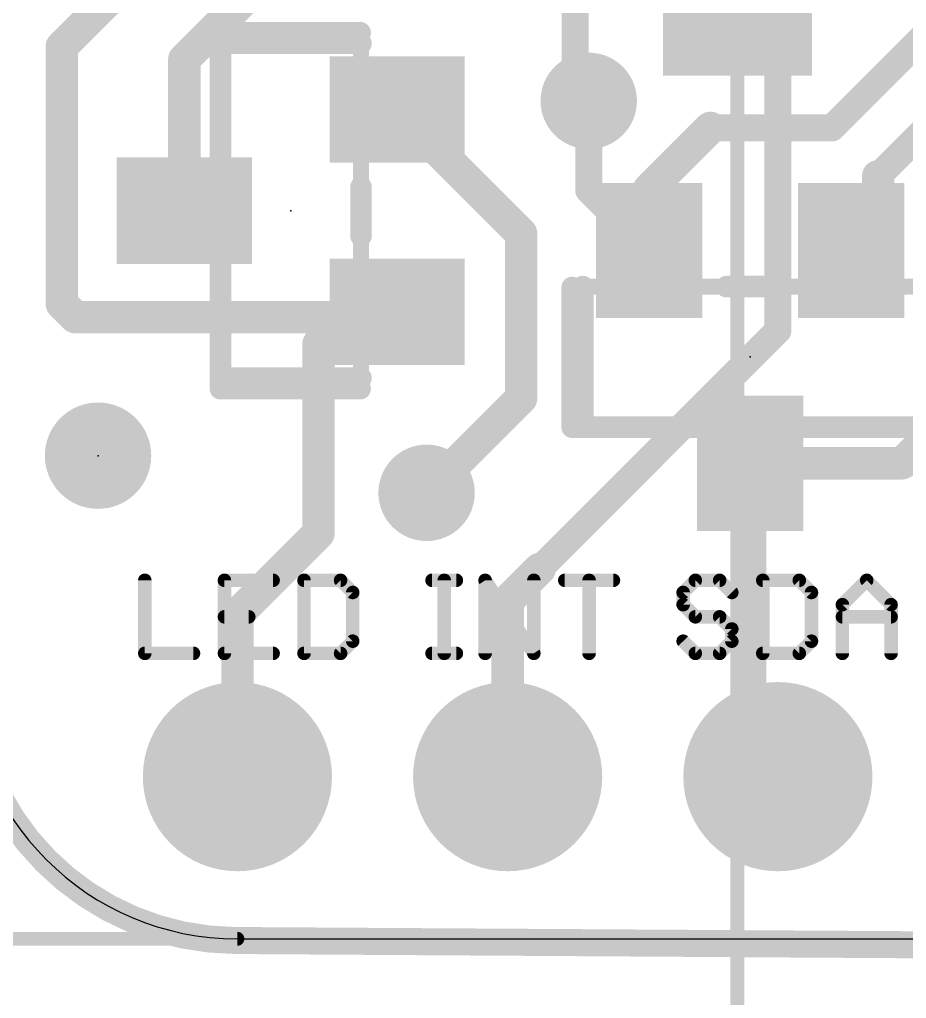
# Model space of a CAD drawing. Extents: x -9.6 to 36.9, y -15 to 36.6.
# Drawn here: x 0.49 to 8.83, y -0.56 to 8.64 of the extents above; entities that cross this region are included whole.
import ezdxf

# ---------------------------------------------------------------- set-up
doc = ezdxf.new("R2010")
doc.units = 0
for name, color, linetype in [('1', 12, 'CONTINUOUS'), ('16', 132, 'CONTINUOUS'), ('17', 110, 'CONTINUOUS'), ('18', 110, 'CONTINUOUS'), ('20', 53, 'CONTINUOUS'), ('21', 53, 'CONTINUOUS'), ('23', 53, 'CONTINUOUS'), ('51', 53, 'CONTINUOUS')]:
    doc.layers.add(name, color=color, linetype=linetype)

# ---------------------------------------------------------------- blocks, each defined once
blk = doc.blocks.new('PIE')
at = {"const_width": 0.5}
blk.add_lwpolyline([(0, -0.25, 1), (0, 0.25, 1), (0, -0.25)], format="xyb", dxfattribs=at)
blk = doc.blocks.new('RECT')
blk.add_solid([(-0.5, -0.5), (0.5, -0.5), (-0.5, 0.5), (0.5, 0.5)])
blk = doc.blocks.new('ROUNDP')
at = {"const_width": 0.5}
blk.add_lwpolyline([(0, -0.25, 1), (0, 0.25, 1), (0, -0.25)], format="xyb", dxfattribs=at)
blk = doc.blocks.new('ROUNDV')
at = {"const_width": 0.5}
blk.add_lwpolyline([(0, -0.25, 1), (0, 0.25, 1), (0, -0.25)], format="xyb", dxfattribs=at)

msp = doc.modelspace()

# ---------------------------------------------------------------- linework, layer by layer
at = {"layer": '1'}
for points, const_width in [([(0.889, 8.382), (1.905, 9.398)], 0.3048), ([(8.128, 7.62), (9.51, 9.002)], 0.254), ([(2.041, 8.264), (2.589, 8.812)], 0.3048), ([(0.889, 5.969), (0.889, 8.382)], 0.3048), ([(2.041, 6.842), (2.041, 8.264)], 0.3048), ([(8.563, 7.166), (9.652, 8.255)], 0.254), ([(4.041, 7.792), (5.207, 6.626)], 0.3048), ([(5.842, 7.874), (5.842, 7.035)], 0.254), ([(6.985, 7.62), (6.409, 7.044)], 0.3048), ([(6.985, 7.62), (8.128, 7.62)], 0.254), ([(8.563, 7.166), (8.563, 6.722)], 0.3048), ([(6.409, 7.044), (6.409, 6.468)], 0.3048), ([(5.842, 7.035), (6.409, 6.468)], 0.254), ([(8.563, 6.722), (8.309, 6.468)], 0.3048), ([(5.207, 6.626), (5.207, 5.08)], 0.3048), ([(6.409, 6.468), (6.409, 6.536)], 0.254), ([(1.016, 5.842), (0.889, 5.969)], 0.3048), ([(3.556, 5.842), (1.016, 5.842)], 0.3048), ([(3.302, 5.588), (3.556, 5.842)], 0.3048), ([(3.991, 5.842), (3.556, 5.842)], 0.3048), ([(4.041, 5.892), (3.991, 5.842)], 0.3048), ([(3.302, 3.81), (3.302, 5.588)], 0.3048), ([(5.207, 5.08), (4.318, 4.191)], 0.3048), ([(8.786, 4.468), (9.271, 4.953)], 0.3048), ([(7.359, 1.785), (7.359, 4.468)], 0.3048), ([(7.359, 4.468), (8.786, 4.468)], 0.3048), ([(2.54, 3.048), (3.302, 3.81)], 0.3048), ([(2.54, 1.524), (2.54, 3.048)], 0.3048), ([(7.359, 1.785), (7.62, 1.524)], 0.3048)]:
    msp.add_lwpolyline(points, dxfattribs=dict(at, const_width=const_width))
for points, const_width in [([(0.9652, 8.382, 1), (0.8128, 8.382)], 0.1524), ([(0.8351, 8.4359, 1), (0.9429, 8.3281)], 0.1524), ([(2.1172, 8.264, 1), (1.9648, 8.264)], 0.1524), ([(1.9871, 8.3179, 1), (2.0949, 8.2101)], 0.1524), ([(4.0949, 7.8459, 1), (3.9871, 7.7381)], 0.1524), ([(5.9055, 7.874, 1), (5.7785, 7.874)], 0.127), ([(7.0389, 7.5661, 1), (6.9311, 7.6739)], 0.1524), ([(6.985, 7.6835, 1), (6.985, 7.5565)], 0.127), ([(8.0831, 7.6649, 1), (8.1729, 7.5751)], 0.127), ([(8.128, 7.5565, 1), (8.128, 7.6835)], 0.127), ([(8.6392, 7.166, 1), (8.4868, 7.166)], 0.1524), ([(8.5181, 7.2109, 1), (8.6079, 7.1211)], 0.127), ([(6.4852, 7.044, 1), (6.3328, 7.044)], 0.1524), ([(5.8869, 7.0799, 1), (5.7971, 6.9901)], 0.127), ([(5.7785, 7.035, 1), (5.9055, 7.035)], 0.127), ([(6.3551, 7.0979, 1), (6.4629, 6.9901)], 0.1524), ([(1.9648, 6.842, 1), (2.1172, 6.842)], 0.1524), ([(8.6169, 6.6681, 1), (8.5091, 6.7759)], 0.1524), ([(5.2832, 6.626, 1), (5.1308, 6.626)], 0.1524), ([(5.1531, 6.5721, 1), (5.2609, 6.6799)], 0.1524), ([(8.4868, 6.722, 1), (8.6392, 6.722)], 0.1524), ([(6.4725, 6.536, 1), (6.3455, 6.536)], 0.127), ([(6.3328, 6.468, 1), (6.4852, 6.468)], 0.1524), ([(6.3455, 6.468, 1), (6.4725, 6.468)], 0.127), ([(6.3641, 6.4231, 1), (6.4539, 6.5129)], 0.127), ([(8.2551, 6.5219, 1), (8.3629, 6.4141)], 0.1524), ([(0.9429, 6.0229, 1), (0.8351, 5.9151)], 0.1524), ([(0.8128, 5.969, 1), (0.9652, 5.969)], 0.1524), ([(1.016, 5.9182, 1), (1.016, 5.7658)], 0.1524), ([(3.556, 5.9182, 1), (3.556, 5.7658)], 0.1524), ([(3.6099, 5.7881, 1), (3.5021, 5.8959)], 0.1524), ([(3.556, 5.7658, 1), (3.556, 5.9182)], 0.1524), ([(4.0949, 5.8381, 1), (3.9871, 5.9459)], 0.1524), ([(3.991, 5.7658, 1), (3.991, 5.9182)], 0.1524), ([(0.9621, 5.7881, 1), (1.0699, 5.8959)], 0.1524), ([(3.9371, 5.8959, 1), (4.0449, 5.7881)], 0.1524), ([(3.3782, 5.588, 1), (3.2258, 5.588)], 0.1524), ([(3.2481, 5.6419, 1), (3.3559, 5.5341)], 0.1524), ([(5.1308, 5.08, 1), (5.2832, 5.08)], 0.1524), ([(5.2609, 5.0261, 1), (5.1531, 5.1339)], 0.1524), ([(7.4352, 4.468, 1), (7.2828, 4.468)], 0.1524), ([(7.359, 4.5442, 1), (7.359, 4.3918)], 0.1524), ([(8.786, 4.3918, 1), (8.786, 4.5442)], 0.1524), ([(8.7321, 4.5219, 1), (8.8399, 4.4141)], 0.1524), ([(4.2641, 4.2449, 1), (4.3719, 4.1371)], 0.1524), ([(3.3559, 3.7561, 1), (3.2481, 3.8639)], 0.1524), ([(3.2258, 3.81, 1), (3.3782, 3.81)], 0.1524), ([(2.6162, 3.048, 1), (2.4638, 3.048)], 0.1524), ([(2.4861, 3.1019, 1), (2.5939, 2.9941)], 0.1524), ([(7.4129, 1.8389, 1), (7.3051, 1.7311)], 0.1524), ([(7.2828, 1.785, 1), (7.4352, 1.785)], 0.1524), ([(2.4638, 1.524, 1), (2.6162, 1.524)], 0.1524), ([(7.5661, 1.4701, 1), (7.6739, 1.5779)], 0.1524)]:
    msp.add_lwpolyline(points, format="xyb", dxfattribs=dict(at, const_width=const_width))
at = {"layer": '16'}
for points, const_width in [([(5.715, 12.7), (5.715, 8.001)], 0.254), ([(7.62, 10.287), (7.62, 5.715)], 0.254), ([(5.715, 8.001), (5.842, 7.874)], 0.254), ([(7.62, 5.715), (5.38, 3.475)], 0.254), ([(4.318, 4.191), (4.191, 4.064)], 0.3048), ([(4.191, 4.064), (4.445, 4.064)], 0.3048), ([(5.38, 3.475), (5.08, 3.175)], 0.3048), ([(5.08, 3.175), (5.08, 1.524)], 0.3048), ([(20.285, -0.127), (2.5241, -0.0158)], 0.254)]:
    msp.add_lwpolyline(points, dxfattribs=dict(at, const_width=const_width))
for points, const_width in [([(5.7599, 8.0459, 1), (5.6701, 7.9561)], 0.127), ([(5.6515, 8.001, 1), (5.7785, 8.001)], 0.127), ([(5.7971, 7.8291, 1), (5.8869, 7.9189)], 0.127), ([(7.6649, 5.6701, 1), (7.5751, 5.7599)], 0.127), ([(7.5565, 5.715, 1), (7.6835, 5.715)], 0.127), ([(4.3719, 4.1371, 1), (4.2641, 4.2449)], 0.1524), ([(4.191, 4.1402, 1), (4.191, 3.9878)], 0.1524), ([(4.1371, 4.1179, 1), (4.2449, 4.0101)], 0.1524), ([(4.445, 3.9878, 1), (4.445, 4.1402)], 0.1524), ([(5.4339, 3.4211, 1), (5.3261, 3.5289)], 0.1524), ([(5.3351, 3.5199, 1), (5.4249, 3.4301)], 0.127), ([(5.1562, 3.175, 1), (5.0038, 3.175)], 0.1524), ([(5.0261, 3.2289, 1), (5.1339, 3.1211)], 0.1524), ([(0, 2.5241, 0.4124), (2.5241, -0.0158)], 0.254), ([(5.0038, 1.524, 1), (5.1562, 1.524)], 0.1524), ([(2.5245, 0.0477, 1), (2.5237, -0.0793)], 0.127), ([(2.5237, -0.0793, 1), (2.5245, 0.0477)], 0.127)]:
    msp.add_lwpolyline(points, format="xyb", dxfattribs=dict(at, const_width=const_width))
at = {"layer": '20'}
msp.add_line((2.54, 0), (17.78, 0), dxfattribs=at)
msp.add_arc((2.54, 2.54), 2.54, 180, 270, dxfattribs=at)
at = {"layer": '21'}
for points, const_width in [([(2.3806, 8.5144), (3.6934, 8.5144)], 0.2032), ([(2.3806, 7.5556), (2.3806, 8.5144)], 0.2032), ([(3.7014, 7.0644), (3.7014, 6.6056)], 0.2032), ([(2.3806, 5.1696), (2.3806, 6.1284)], 0.2032), ([(5.6866, 4.8076), (5.6866, 6.1204)], 0.2032), ([(7.1366, 6.1284), (7.5954, 6.1284)], 0.2032), ([(3.6934, 5.1696), (2.3806, 5.1696)], 0.2032), ([(6.6454, 4.8076), (5.6866, 4.8076)], 0.2032), ([(9.0314, 4.8076), (8.0726, 4.8076)], 0.2032), ([(1.6695, 3.3689), (1.6695, 2.6825)], 0.127), ([(2.8755, 3.3689), (2.4179, 3.3689)], 0.127), ([(2.4179, 3.3689), (2.4179, 2.6825)], 0.127), ([(3.1663, 3.3689), (3.1663, 2.6825)], 0.127), ([(3.5095, 3.3689), (3.1663, 3.3689)], 0.127), ([(3.6239, 3.2545), (3.5095, 3.3689)], 0.127), ([(4.3695, 3.3689), (4.5983, 3.3689)], 0.127), ([(4.4839, 2.6825), (4.4839, 3.3689)], 0.127), ([(4.8684, 2.6825), (4.8684, 3.3689)], 0.127), ([(4.8684, 3.3689), (5.326, 2.6825)], 0.127), ([(5.326, 2.6825), (5.326, 3.3689)], 0.127), ([(5.6169, 3.3689), (6.0745, 3.3689)], 0.127), ([(5.8457, 2.6825), (5.8457, 3.3689)], 0.127), ([(6.8439, 3.3689), (6.7295, 3.2545)], 0.127), ([(7.0727, 3.3689), (6.8439, 3.3689)], 0.127), ([(7.1871, 3.2545), (7.0727, 3.3689)], 0.127), ([(7.4779, 3.3689), (7.4779, 2.6825)], 0.127), ([(7.8211, 3.3689), (7.4779, 3.3689)], 0.127), ([(7.9355, 3.2545), (7.8211, 3.3689)], 0.127), ([(8.2263, 3.1401), (8.4551, 3.3689)], 0.127), ([(8.4551, 3.3689), (8.6839, 3.1401)], 0.127), ([(3.6239, 2.7969), (3.6239, 3.2545)], 0.127), ([(6.7295, 3.2545), (6.7295, 3.1401)], 0.127), ([(7.9355, 2.7969), (7.9355, 3.2545)], 0.127), ([(6.7295, 3.1401), (6.8439, 3.0257)], 0.127), ([(8.2263, 2.6825), (8.2263, 3.1401)], 0.127), ([(8.6839, 3.1401), (8.6839, 2.6825)], 0.127), ([(2.4179, 3.0257), (2.6467, 3.0257)], 0.127), ([(6.8439, 3.0257), (7.0727, 3.0257)], 0.127), ([(7.0727, 3.0257), (7.1871, 2.9113)], 0.127), ([(8.2263, 3.0257), (8.6839, 3.0257)], 0.127), ([(7.1871, 2.9113), (7.1871, 2.7969)], 0.127), ([(3.5095, 2.6825), (3.6239, 2.7969)], 0.127), ([(6.8439, 2.6825), (6.7295, 2.7969)], 0.127), ([(7.1871, 2.7969), (7.0727, 2.6825)], 0.127), ([(7.8211, 2.6825), (7.9355, 2.7969)], 0.127), ([(1.6695, 2.6825), (2.1271, 2.6825)], 0.127), ([(2.4179, 2.6825), (2.8755, 2.6825)], 0.127), ([(3.1663, 2.6825), (3.5095, 2.6825)], 0.127), ([(4.3695, 2.6825), (4.5983, 2.6825)], 0.127), ([(7.0727, 2.6825), (6.8439, 2.6825)], 0.127), ([(7.4779, 2.6825), (7.8211, 2.6825)], 0.127)]:
    msp.add_lwpolyline(points, dxfattribs=dict(at, const_width=const_width))
for points, const_width in [([(2.3806, 8.5652, 1), (2.3806, 8.4636)], 0.1016), ([(2.4314, 8.5144, 1), (2.3298, 8.5144)], 0.1016), ([(3.6934, 8.4636, 1), (3.6934, 8.5652)], 0.1016), ([(2.3298, 7.5556, 1), (2.4314, 7.5556)], 0.1016), ([(3.7522, 7.0644, 1), (3.6506, 7.0644)], 0.1016), ([(3.6506, 6.6056, 1), (3.7522, 6.6056)], 0.1016), ([(2.4314, 6.1284, 1), (2.3298, 6.1284)], 0.1016), ([(5.7374, 6.1204, 1), (5.6358, 6.1204)], 0.1016), ([(7.1366, 6.1792, 1), (7.1366, 6.0776)], 0.1016), ([(7.5954, 6.0776, 1), (7.5954, 6.1792)], 0.1016), ([(2.3806, 5.2204, 1), (2.3806, 5.1188)], 0.1016), ([(3.6934, 5.1188, 1), (3.6934, 5.2204)], 0.1016), ([(2.3298, 5.1696, 1), (2.4314, 5.1696)], 0.1016), ([(5.6866, 4.8584, 1), (5.6866, 4.7568)], 0.1016), ([(6.6454, 4.7568, 1), (6.6454, 4.8584)], 0.1016), ([(8.0726, 4.8584, 1), (8.0726, 4.7568)], 0.1016), ([(5.6358, 4.8076, 1), (5.7374, 4.8076)], 0.1016), ([(1.7012, 3.3689, 1), (1.6378, 3.3689)], 0.0635), ([(2.4179, 3.4006, 1), (2.4179, 3.3371)], 0.0635), ([(2.4497, 3.3689, 1), (2.3862, 3.3689)], 0.0635), ([(2.8755, 3.3371, 1), (2.8755, 3.4006)], 0.0635), ([(3.1981, 3.3689, 1), (3.1346, 3.3689)], 0.0635), ([(3.1663, 3.4006, 1), (3.1663, 3.3371)], 0.0635), ([(3.532, 3.3913, 1), (3.4871, 3.3464)], 0.0635), ([(3.5095, 3.3371, 1), (3.5095, 3.4006)], 0.0635), ([(4.3695, 3.4006, 1), (4.3695, 3.3371)], 0.0635), ([(4.5156, 3.3689, 1), (4.4521, 3.3689)], 0.0635), ([(4.5983, 3.3371, 1), (4.5983, 3.4006)], 0.0635), ([(4.8949, 3.3865, 1), (4.842, 3.3513)], 0.0635), ([(4.9002, 3.3689, 1), (4.8367, 3.3689)], 0.0635), ([(5.3578, 3.3689, 1), (5.2943, 3.3689)], 0.0635), ([(5.6169, 3.4006, 1), (5.6169, 3.3371)], 0.0635), ([(5.8774, 3.3689, 1), (5.8139, 3.3689)], 0.0635), ([(6.0745, 3.3371, 1), (6.0745, 3.4006)], 0.0635), ([(6.8439, 3.4006, 1), (6.8439, 3.3371)], 0.0635), ([(6.8663, 3.3464, 1), (6.8214, 3.3913)], 0.0635), ([(7.0951, 3.3913, 1), (7.0502, 3.3464)], 0.0635), ([(7.0727, 3.3371, 1), (7.0727, 3.4006)], 0.0635), ([(7.4779, 3.4006, 1), (7.4779, 3.3371)], 0.0635), ([(7.5097, 3.3689, 1), (7.4462, 3.3689)], 0.0635), ([(7.8436, 3.3913, 1), (7.7987, 3.3464)], 0.0635), ([(7.8211, 3.3371, 1), (7.8211, 3.4006)], 0.0635), ([(8.4776, 3.3913, 1), (8.4327, 3.3464)], 0.0635), ([(8.4776, 3.3464, 1), (8.4327, 3.3913)], 0.0635), ([(3.6557, 3.2545, 1), (3.5922, 3.2545)], 0.0635), ([(6.7613, 3.2545, 1), (6.6978, 3.2545)], 0.0635), ([(7.9673, 3.2545, 1), (7.9038, 3.2545)], 0.0635), ([(3.6015, 3.232, 1), (3.6464, 3.2769)], 0.0635), ([(6.707, 3.2769, 1), (6.752, 3.232)], 0.0635), ([(7.1646, 3.232, 1), (7.2095, 3.2769)], 0.0635), ([(7.9131, 3.232, 1), (7.958, 3.2769)], 0.0635), ([(6.752, 3.1625, 1), (6.707, 3.1176)], 0.0635), ([(6.6978, 3.1401, 1), (6.7613, 3.1401)], 0.0635), ([(8.2581, 3.1401, 1), (8.1946, 3.1401)], 0.0635), ([(8.2039, 3.1625, 1), (8.2488, 3.1176)], 0.0635), ([(8.7157, 3.1401, 1), (8.6522, 3.1401)], 0.0635), ([(8.6615, 3.1176, 1), (8.7064, 3.1625)], 0.0635), ([(2.4179, 3.0574, 1), (2.4179, 2.9939)], 0.0635), ([(2.6467, 2.9939, 1), (2.6467, 3.0574)], 0.0635), ([(6.8439, 3.0574, 1), (6.8439, 2.9939)], 0.0635), ([(6.8214, 3.0032, 1), (6.8663, 3.0481)], 0.0635), ([(7.0951, 3.0481, 1), (7.0502, 3.0032)], 0.0635), ([(7.0727, 2.9939, 1), (7.0727, 3.0574)], 0.0635), ([(8.2263, 3.0574, 1), (8.2263, 2.9939)], 0.0635), ([(8.6839, 2.9939, 1), (8.6839, 3.0574)], 0.0635), ([(7.2188, 2.9113, 1), (7.1553, 2.9113)], 0.0635), ([(7.1646, 2.8888, 1), (7.2095, 2.9337)], 0.0635), ([(3.6464, 2.7744, 1), (3.6015, 2.8193)], 0.0635), ([(6.752, 2.8193, 1), (6.707, 2.7744)], 0.0635), ([(7.2095, 2.7744, 1), (7.1646, 2.8193)], 0.0635), ([(7.958, 2.7744, 1), (7.9131, 2.8193)], 0.0635), ([(3.5922, 2.7969, 1), (3.6557, 2.7969)], 0.0635), ([(7.1553, 2.7969, 1), (7.2188, 2.7969)], 0.0635), ([(7.9038, 2.7969, 1), (7.9673, 2.7969)], 0.0635), ([(1.6695, 2.7143, 1), (1.6695, 2.6507)], 0.0635), ([(1.6378, 2.6825, 1), (1.7012, 2.6825)], 0.0635), ([(2.1271, 2.6507, 1), (2.1271, 2.7143)], 0.0635), ([(2.4179, 2.7143, 1), (2.4179, 2.6507)], 0.0635), ([(2.3862, 2.6825, 1), (2.4497, 2.6825)], 0.0635), ([(2.8755, 2.6507, 1), (2.8755, 2.7143)], 0.0635), ([(3.1663, 2.7143, 1), (3.1663, 2.6507)], 0.0635), ([(3.1346, 2.6825, 1), (3.1981, 2.6825)], 0.0635), ([(3.4871, 2.705, 1), (3.532, 2.66)], 0.0635), ([(3.5095, 2.6507, 1), (3.5095, 2.7143)], 0.0635), ([(4.3695, 2.7143, 1), (4.3695, 2.6507)], 0.0635), ([(4.4521, 2.6825, 1), (4.5156, 2.6825)], 0.0635), ([(4.5983, 2.6507, 1), (4.5983, 2.7143)], 0.0635), ([(4.8367, 2.6825, 1), (4.9002, 2.6825)], 0.0635), ([(5.2943, 2.6825, 1), (5.3578, 2.6825)], 0.0635), ([(5.2996, 2.6649, 1), (5.3525, 2.7001)], 0.0635), ([(5.8139, 2.6825, 1), (5.8774, 2.6825)], 0.0635), ([(6.8439, 2.7143, 1), (6.8439, 2.6507)], 0.0635), ([(6.8214, 2.66, 1), (6.8663, 2.705)], 0.0635), ([(7.0502, 2.705, 1), (7.0951, 2.66)], 0.0635), ([(7.0727, 2.6507, 1), (7.0727, 2.7143)], 0.0635), ([(7.4779, 2.7143, 1), (7.4779, 2.6507)], 0.0635), ([(7.4462, 2.6825, 1), (7.5097, 2.6825)], 0.0635), ([(7.7987, 2.705, 1), (7.8436, 2.66)], 0.0635), ([(7.8211, 2.6507, 1), (7.8211, 2.7143)], 0.0635), ([(8.1946, 2.6825, 1), (8.2581, 2.6825)], 0.0635), ([(8.6522, 2.6825, 1), (8.7157, 2.6825)], 0.0635)]:
    msp.add_lwpolyline(points, format="xyb", dxfattribs=dict(at, const_width=const_width))
at = {"layer": '23'}
for p in [(3.041, 6.842), (7.359, 5.468), (1.23, 4.54)]:
    msp.add_point(p, dxfattribs=at)
at = {"layer": '51'}
for points, const_width in [([(7.239, 9.525), (7.239, -14.904)], 0.13), ([(2.3806, 8.4144), (3.7014, 8.4144)], 0.2032), ([(2.3806, 5.2696), (2.3806, 8.4144)], 0.2032), ([(3.7014, 8.4144), (3.7014, 5.2696)], 0.1524), ([(5.7866, 4.8076), (5.7866, 6.1284)], 0.2032), ([(5.7866, 6.1284), (8.9314, 6.1284)], 0.1524), ([(3.7014, 5.2696), (2.3806, 5.2696)], 0.2032), ([(8.9314, 4.8076), (5.7866, 4.8076)], 0.2032), ([(2.54, 0), (-7.03, 0)], 0.13)]:
    msp.add_lwpolyline(points, dxfattribs=dict(at, const_width=const_width))
for points, const_width in [([(2.3806, 8.4652, 1), (2.3806, 8.3636)], 0.1016), ([(2.4314, 8.4144, 1), (2.3298, 8.4144)], 0.1016), ([(3.7395, 8.4144, 1), (3.6633, 8.4144)], 0.0762), ([(3.7014, 8.3636, 1), (3.7014, 8.4652)], 0.1016), ([(5.8374, 6.1284, 1), (5.7358, 6.1284)], 0.1016), ([(5.7866, 6.1665, 1), (5.7866, 6.0903)], 0.0762), ([(2.3806, 5.3204, 1), (2.3806, 5.2188)], 0.1016), ([(3.7014, 5.2188, 1), (3.7014, 5.3204)], 0.1016), ([(2.3298, 5.2696, 1), (2.4314, 5.2696)], 0.1016), ([(3.6633, 5.2696, 1), (3.7395, 5.2696)], 0.0762), ([(5.7866, 4.8584, 1), (5.7866, 4.7568)], 0.1016), ([(5.7358, 4.8076, 1), (5.8374, 4.8076)], 0.1016), ([(2.54, -0.0325, 1), (2.54, 0.0325)], 0.065)]:
    msp.add_lwpolyline(points, format="xyb", dxfattribs=dict(at, const_width=const_width))

# ---------------------------------------------------------------- block references
at = {"layer": '1', "xscale": 1.4, "yscale": 1.4, "rotation": 270}
msp.add_blockref('RECT', (7.241, 8.812), dxfattribs=at)
at = {"layer": '1', "yscale": 1.27}
for p, rotation in [((4.041, 7.792), 90), ((2.041, 6.842), 90), ((6.409, 6.468), 180), ((8.309, 6.468), 180), ((4.041, 5.892), 90), ((7.359, 4.468), 180)]:
    msp.add_blockref('RECT', p, dxfattribs=dict(at, rotation=rotation))
at = {"layer": '1'}
msp.add_blockref('PIE', (1.23, 4.54), dxfattribs=at)
at = {"layer": '17', "xscale": 1.778, "yscale": 1.778, "rotation": 270}
for p in [(2.54, 1.524), (2.54, 1.524), (5.08, 1.524), (5.08, 1.524), (7.62, 1.524), (7.62, 1.524)]:
    msp.add_blockref('ROUNDP', p, dxfattribs=at)
at = {"layer": '18', "xscale": 0.9064, "yscale": 0.9064}
for p in [(5.842, 7.874), (5.842, 7.874), (4.318, 4.191), (4.318, 4.191)]:
    msp.add_blockref('ROUNDV', p, dxfattribs=at)
at = {"layer": '51'}
for p, xscale, yscale, rotation in [((4.0443, 7.7818), 0.4572, 0.5842, 90), ((2.0377, 6.842), 0.4572, 0.5842, 90), ((6.4192, 6.4713), 0.4572, 0.5842, 180), ((8.2988, 6.4713), 0.4572, 0.5842, 180), ((4.0443, 5.9022), 0.4572, 0.5842, 90), ((7.359, 4.4647), 0.4572, 0.5842, 180), ((2.54, 1.524), 0.508, 0.508, 180), ((5.08, 1.524), 0.508, 0.508, 180), ((7.62, 1.524), 0.508, 0.508, 180)]:
    msp.add_blockref('RECT', p, dxfattribs=dict(at, xscale=xscale, yscale=yscale, rotation=rotation))

doc.saveas('drawing.dxf')
